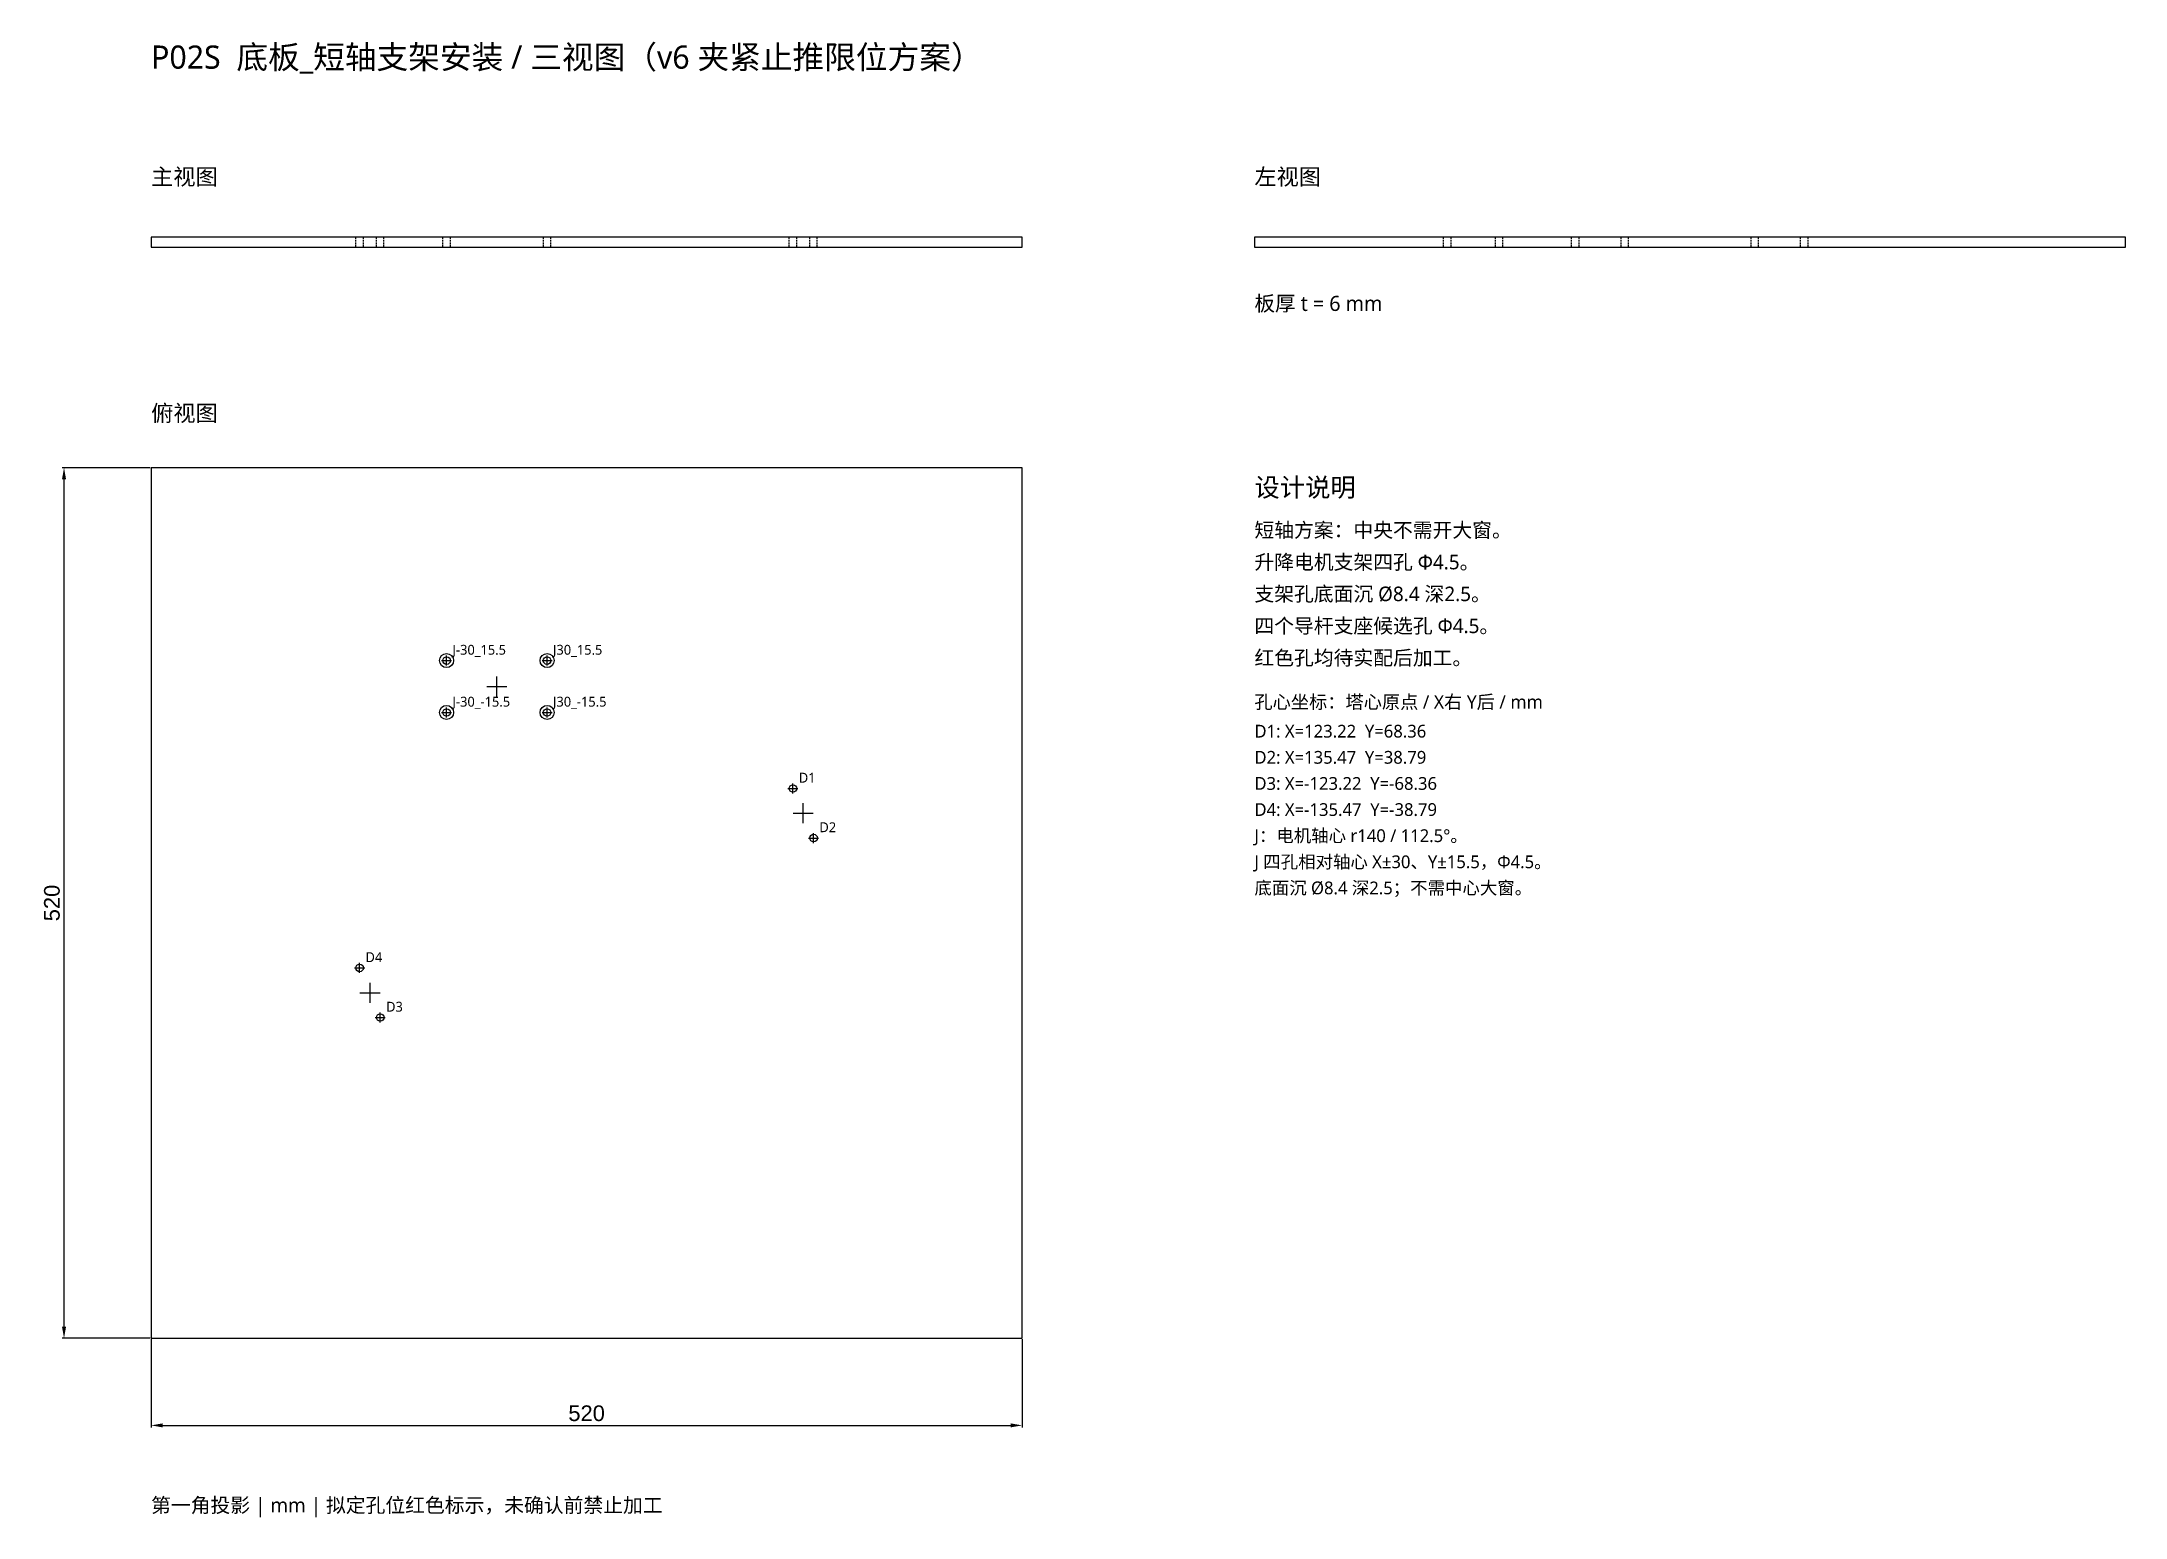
# Model space of a CAD drawing. Header units: millimetres. Extents: x 91 to 1335, y 49 to 930.
import ezdxf

# ---------------------------------------------------------------- set-up
doc = ezdxf.new("R2010")
doc.units = ezdxf.units.MM
doc.linetypes.add('HIDDEN2', pattern=[4.7625, 3.175, -1.5875])
for name, color, linetype in [('CENTER', 4, 'Continuous'), ('DIMENSIONS', 3, 'Continuous'), ('NOTES', 7, 'Continuous'), ('OUTLINE', 7, 'Continuous'), ('PROPOSED_HIDDEN', 1, 'HIDDEN2'), ('PROPOSED_HOLES', 1, 'Continuous')]:
    doc.layers.add(name, color=color, linetype=linetype)
doc.styles.add('CN_NOTES', font='Microsoft YaHei.ttf')
doc.styles.get("Standard").update_dxf_attribs({"font": 'arial.ttf'})
doc.dimstyles.new('ISO-25', dxfattribs={"dimtxt": 2.5, "dimasz": 2.5, "dimexe": 1.25, "dimexo": 0.625, "dimtad": 1, "dimtxsty": 'Standard', "dimcen": 2.5, "dimadec": 0, "dimazin": 0, "dimtfac": 1, "dimtmove": 0, "dimatfit": 3, "dimfxl": 1, "dimarcsym": 0})

# ---------------------------------------------------------------- blocks, each defined once
blk = doc.blocks.new('*D1')
at = {"layer": 'Defpoints', "color": 0, "transparency": 16777216}
for p in [(156, 156), (676, 156), (676, 104)]:
    blk.add_point(p, dxfattribs=at)
at = {"layer": 'DIMENSIONS', "color": 0, "lineweight": -2, "transparency": 16777216}
for p, q in [((156, 155.4), (156, 102.8)), ((676, 155.4), (676, 102.8)), ((162.9, 104), (669.1, 104))]:
    blk.add_line(p, q, dxfattribs=at)
at = {"layer": 'DIMENSIONS', "color": 0, "transparency": 16777216}
for points in [[(162.9, 105.2), (162.9, 102.8), (156, 104)], [(669.1, 105.2), (669.1, 102.8), (676, 104)]]:
    blk.add_solid(points, dxfattribs=at)
at = {"layer": 'DIMENSIONS', "color": 0, "transparency": 16777216, "insert": (416, 111.2), "char_height": 9.36, "attachment_point": 5}
blk.add_mtext('520', dxfattribs=at)
blk = doc.blocks.new('*D2')
at = {"layer": 'Defpoints', "color": 0, "transparency": 16777216}
for p in [(104, 676), (156, 676), (156, 156)]:
    blk.add_point(p, dxfattribs=at)
at = {"layer": 'DIMENSIONS', "color": 0, "lineweight": -2, "transparency": 16777216}
for p, q in [((155.4, 676), (102.8, 676)), ((104, 162.9), (104, 669.1)), ((155.4, 156), (102.8, 156))]:
    blk.add_line(p, q, dxfattribs=at)
at = {"layer": 'DIMENSIONS', "color": 0, "transparency": 16777216}
for points in [[(102.8, 669.1), (105.2, 669.1), (104, 676)], [(102.8, 162.9), (105.2, 162.9), (104, 156)]]:
    blk.add_solid(points, dxfattribs=at)
at = {"layer": 'DIMENSIONS', "color": 0, "transparency": 16777216, "insert": (96.8, 416), "char_height": 9.36, "attachment_point": 5, "rotation": 90}
blk.add_mtext('520', dxfattribs=at)

msp = doc.modelspace()

# ---------------------------------------------------------------- linework, layer by layer
at = {"layer": 'CENTER'}
for p, q in [((329.4, 560.8), (335.4, 560.8)), ((332.4, 557.8), (332.4, 563.8)), ((389.4, 560.8), (395.4, 560.8)), ((392.4, 557.8), (392.4, 563.8)), ((362.4, 539.3), (362.4, 551.3)), ((356.4, 545.3), (368.4, 545.3)), ((329.4, 529.8), (335.4, 529.8)), ((332.4, 526.8), (332.4, 532.8)), ((389.4, 529.8), (395.4, 529.8)), ((392.4, 526.8), (392.4, 532.8)), ((539.2, 481.4), (539.2, 487.4)), ((536.2, 484.4), (542.2, 484.4)), ((545.3, 463.6), (545.3, 475.6)), ((539.3, 469.6), (551.3, 469.6)), ((548.5, 454.8), (554.5, 454.8)), ((551.5, 451.8), (551.5, 457.8)), ((277.5, 377.2), (283.5, 377.2)), ((280.5, 374.2), (280.5, 380.2)), ((280.7, 362.4), (292.7, 362.4)), ((286.7, 356.4), (286.7, 368.4)), ((292.8, 344.6), (292.8, 350.6)), ((289.8, 347.6), (295.8, 347.6))]:
    msp.add_line(p, q, dxfattribs=at)
at = {"layer": 'OUTLINE'}
for p, q in [((676, 813.7), (156, 813.7)), ((156, 813.7), (156, 807.7)), ((676, 807.7), (676, 813.7)), ((1334.7, 813.7), (814.7, 813.7)), ((814.7, 813.7), (814.7, 807.7)), ((1334.7, 807.7), (1334.7, 813.7)), ((156, 807.7), (676, 807.7)), ((814.7, 807.7), (1334.7, 807.7)), ((676, 676), (156, 676)), ((156, 676), (156, 156)), ((676, 156), (676, 676)), ((156, 156), (676, 156))]:
    msp.add_line(p, q, dxfattribs=at)
at = {"layer": 'PROPOSED_HIDDEN', "ltscale": 0.35}
for p, q in [((278.3, 807.7), (278.3, 813.7)), ((282.8, 807.7), (282.8, 813.7)), ((290.5, 807.7), (290.5, 813.7)), ((295, 807.7), (295, 813.7)), ((330.2, 807.7), (330.2, 813.7)), ((330.2, 807.7), (330.2, 813.7)), ((334.7, 807.7), (334.7, 813.7)), ((334.7, 807.7), (334.7, 813.7)), ((390.2, 807.7), (390.2, 813.7)), ((390.2, 807.7), (390.2, 813.7)), ((394.7, 807.7), (394.7, 813.7)), ((394.7, 807.7), (394.7, 813.7)), ((537, 807.7), (537, 813.7)), ((541.5, 807.7), (541.5, 813.7)), ((549.2, 807.7), (549.2, 813.7)), ((553.7, 807.7), (553.7, 813.7)), ((927.6, 807.7), (927.6, 813.7)), ((927.6, 807.7), (927.6, 813.7)), ((932.1, 807.7), (932.1, 813.7)), ((932.1, 807.7), (932.1, 813.7)), ((958.6, 807.7), (958.6, 813.7)), ((958.6, 807.7), (958.6, 813.7)), ((963.1, 807.7), (963.1, 813.7)), ((963.1, 807.7), (963.1, 813.7)), ((1004.1, 807.7), (1004.1, 813.7)), ((1008.6, 807.7), (1008.6, 813.7)), ((1033.6, 807.7), (1033.6, 813.7)), ((1038.1, 807.7), (1038.1, 813.7)), ((1111.2, 807.7), (1111.2, 813.7)), ((1115.7, 807.7), (1115.7, 813.7)), ((1140.8, 807.7), (1140.8, 813.7)), ((1145.3, 807.7), (1145.3, 813.7))]:
    msp.add_line(p, q, dxfattribs=at)
at = {"layer": 'PROPOSED_HOLES'}
for centre, radius in [((332.4, 560.8), 4.2), ((332.4, 560.8), 2.25), ((392.4, 560.8), 4.2), ((392.4, 560.8), 2.25), ((332.4, 529.8), 4.2), ((332.4, 529.8), 2.25), ((392.4, 529.8), 4.2), ((392.4, 529.8), 2.25), ((539.2, 484.4), 2.25), ((551.5, 454.8), 2.25), ((280.5, 377.2), 2.25), ((292.8, 347.6), 2.25)]:
    msp.add_circle(centre, radius, dxfattribs=at)

# ---------------------------------------------------------------- texts
at = {"layer": 'NOTES', "style": 'CN_NOTES'}
for s, height, p in [('P02S  底板_短轴支架安装 / 三视图（v6 夹紧止推限位方案）', 13.867, (156, 914.3)), ('主视图', 9.71, (156, 844.9)), ('左视图', 9.71, (814.7, 844.9)), ('板厚 t = 6 mm', 9.013, (814.7, 769.6)), ('俯视图', 9.71, (156, 703.7)), ('设计说明', 11.09, (814.7, 658.7)), ('短轴方案：中央不需开大窗。', 8.667, (814.7, 634.4)), ('升降电机支架四孔 Φ4.5。', 8.667, (814.7, 615.3)), ('支架孔底面沉 Ø8.4 深2.5。', 8.667, (814.7, 596.3)), ('四个导杆支座候选孔 Φ4.5。', 8.667, (814.7, 577.2)), ('红色孔均待实配后加工。', 8.667, (814.7, 558.1)), ('孔心坐标：塔心原点 / X右 Y后 / mm', 7.973, (814.7, 532.1)), ('第一角投影 | mm | 拟定孔位红色标示，未确认前禁止加工', 8.667, (156, 52))]:
    msp.add_text(s, height=height, dxfattribs=at).set_placement(p)
at = {"layer": 'PROPOSED_HOLES', "style": 'CN_NOTES'}
for s, height, p in [('J-30_15.5', 5.89, (335.9, 564.3)), ('J30_15.5', 5.89, (395.9, 564.3)), ('J-30_-15.5', 5.89, (335.9, 533.3)), ('J30_-15.5', 5.89, (395.9, 533.3)), ('D1: X=123.22  Y=68.36', 7.627, (814.7, 514.8)), ('D2: X=135.47  Y=38.79', 7.627, (814.7, 499.2)), ('D1', 5.89, (542.7, 487.9)), ('D3: X=-123.22  Y=-68.36', 7.627, (814.7, 483.6)), ('D4: X=-135.47  Y=-38.79', 7.627, (814.7, 468)), ('D2', 5.89, (555, 458.3)), ('J：电机轴心 r140 / 112.5°。', 7.627, (814.7, 452.4)), ('J 四孔相对轴心 X±30、Y±15.5，Φ4.5。', 7.627, (814.7, 436.8)), ('底面沉 Ø8.4 深2.5；不需中心大窗。', 7.627, (814.7, 421.2)), ('D4', 5.89, (284, 380.7)), ('D3', 5.89, (296.3, 351.1))]:
    msp.add_text(s, height=height, dxfattribs=at).set_placement(p)

# ---------------------------------------------------------------- dimensions: what is measured, and where the dimension line sits
at = {"layer": 'DIMENSIONS'}
dim = msp.add_linear_dim(base=(104, 676), p1=(156, 156), p2=(156, 676), angle=90, dimstyle='ISO-25', override={"dimtxt": 9.36, "dimasz": 6.933333, "dimgap": 2.426667, "dimdec": 0, "dimlfac": 1}, dxfattribs=at)
dim.commit()
dim.dimension.update_dxf_attribs({"geometry": '*D2', "text_midpoint": (96.8, 416)})
dim = msp.add_linear_dim(base=(676, 104), p1=(156, 156), p2=(676, 156), dimstyle='ISO-25', override={"dimtxt": 9.36, "dimasz": 6.933333, "dimgap": 2.426667, "dimdec": 0, "dimlfac": 1}, dxfattribs=at)
dim.commit()
dim.dimension.update_dxf_attribs({"geometry": '*D1', "text_midpoint": (416, 111.2)})

doc.saveas('drawing.dxf')
